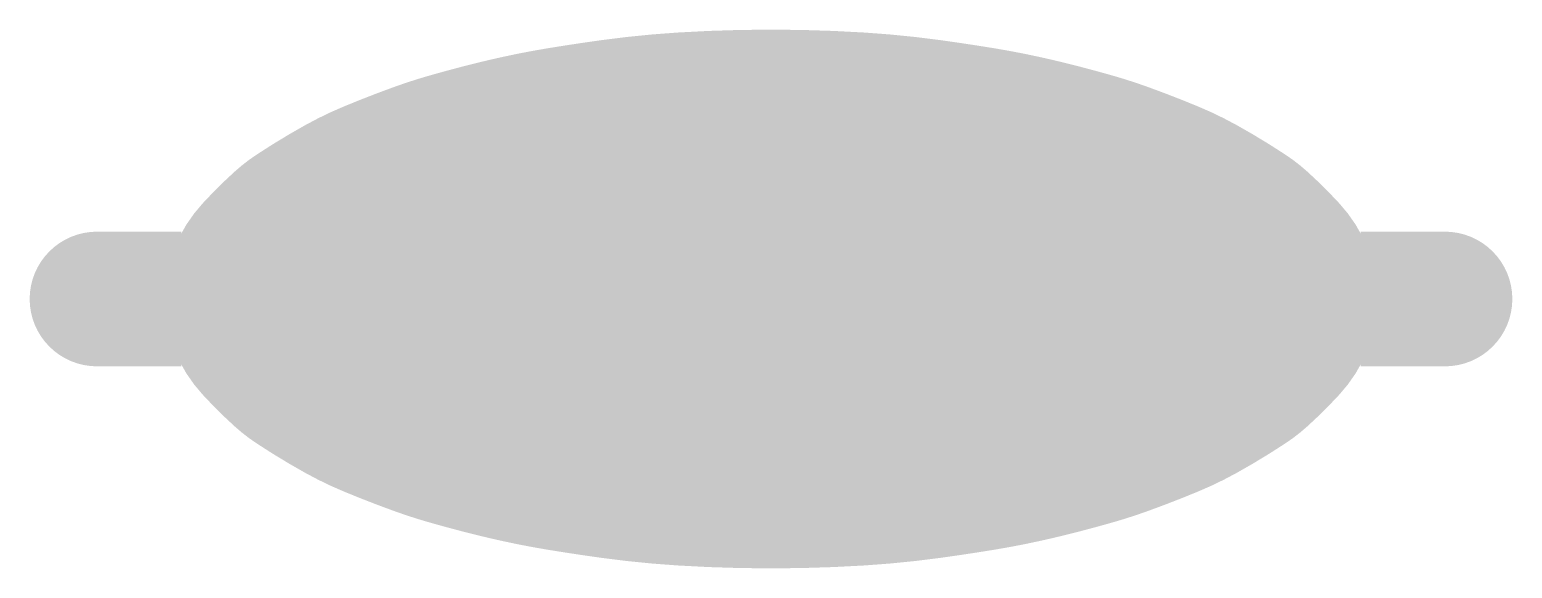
# Model space of a CAD drawing. Extents: x 3.345 to 3.455, y 2.03 to 2.07.
import ezdxf

# ---------------------------------------------------------------- set-up
doc = ezdxf.new("R2010")
doc.units = 0
doc.header["$MEASUREMENT"] = 0
doc.layers.get('0').update_dxf_attribs({"linetype": 'CONTINUOUS'})
doc.layers.add('21', color=251, linetype='CONTINUOUS')
doc.layers.add('51', color=251, linetype='CONTINUOUS')

msp = doc.modelspace()

# ---------------------------------------------------------------- hatches: boundary and pattern name
at = {"linetype": 'ByBlock'}
h = msp.add_hatch(color=256, dxfattribs=at)
h.set_gradient(color1=(204, 153, 0), color2=(204, 153, 0))
edge = h.paths.add_edge_path()
edge.add_arc((3.365085906054025, 2.05), 0.008835906054024147, 179.9999999999974, 201.8180385899302)
edge.add_arc((3.365897265640049, 2.050324817026424), 0.009709868569518347, 201.8180385899265, 222.6195654429276)
edge.add_arc((3.38530072971656, 2.068179449307698), 0.03607807503237737, 222.6195654429278, 227.7217175041398)
edge.add_arc((3.369192338119014, 2.050463072368419), 0.01213334091995693, 227.7217175041453, 236.5254875461952)
edge.add_arc((3.392237920701982, 2.085314824475399), 0.05391543638577519, 236.5254875461904, 240.9992406993115)
edge.add_arc((3.378897708775753, 2.061249197239137), 0.02639970145989336, 240.9992406993154, 247.3942944288367)
edge.add_arc((3.401347102456347, 2.115165267918318), 0.08480276605507339, 247.3942944288374, 250.0798491128972)
edge.add_arc((3.385551577076589, 2.071578513135061), 0.0384421813460944, 250.0798491128894, 254.0690229675877)
edge.add_arc((3.403040100233459, 2.132846710229373), 0.1021574889055486, 254.0690229675927, 256.0409881599076)
edge.add_arc((3.395459831961653, 2.102350992898374), 0.07073378379929623, 256.0409881599066, 258.4108903826905)
edge.add_arc((3.393764598475827, 2.094084482607194), 0.06229524073987771, 258.4108903826933, 260.6629222010046)
edge.add_arc((3.409122240247759, 2.187488958296126), 0.1569538549253773, 260.6629222010009, 262.0816500754882)
edge.add_arc((3.397800306351831, 2.106087681070257), 0.07476897723400103, 262.0816500754908, 266.4220830692503)
edge.add_arc((3.400000000000002, 2.141267171708033), 0.1100171717080328, 266.4220830692482, 269.9999999999991)
edge.add_arc((3.399999999999999, 2.141267171708033), 0.1100171717080328, 270.0000000000009, 273.5779169307518)
edge.add_arc((3.40219969364817, 2.106087681070257), 0.07476897723400103, 273.5779169307497, 277.9183499245092)
edge.add_arc((3.390877759752242, 2.187488958296126), 0.1569538549253773, 277.9183499245118, 279.337077798999)
edge.add_arc((3.406235401524174, 2.094084482607194), 0.06229524073987772, 279.3370777989954, 281.5891096173067)
edge.add_arc((3.404540168038348, 2.102350992898374), 0.07073378379929625, 281.5891096173095, 283.9590118400933)
edge.add_arc((3.396959899766542, 2.132846710229373), 0.1021574889055486, 283.9590118400923, 285.9309770324073)
edge.add_arc((3.414448422923412, 2.071578513135061), 0.0384421813460944, 285.9309770324123, 289.9201508871106)
edge.add_arc((3.398652897543654, 2.115165267918318), 0.08480276605507339, 289.9201508871028, 292.6057055711626)
edge.add_arc((3.421102291224248, 2.061249197239137), 0.02639970145989336, 292.6057055711634, 299.0007593006847)
edge.add_arc((3.407762079298019, 2.085314824475399), 0.05391543638577521, 299.0007593006885, 303.4745124538096)
edge.add_arc((3.430807661880987, 2.050463072368419), 0.01213334091995693, 303.4745124538048, 312.2782824958547)
edge.add_arc((3.414699270283441, 2.068179449307698), 0.03607807503237737, 312.2782824958602, 317.3804345570722)
edge.add_arc((3.434102734359951, 2.050324817026424), 0.009709868569518349, 317.3804345570724, 338.1819614100735)
edge.add_arc((3.434914093945976, 2.05), 0.008835906054024147, 338.1819614100698, 360.0000000000026)
edge.add_arc((3.434914093945974, 2.05), 0.008835906054026193, 359.9999999999999, 381.8180385899276)
edge.add_arc((3.434102734359953, 2.049675182973576), 0.009709868569517556, 21.81803858993564, 42.61956544293391)
edge.add_arc((3.414699270283441, 2.031820550692302), 0.03607807503237751, 42.61956544292782, 47.7217175041398)
edge.add_arc((3.430807661880987, 2.04953692763158), 0.01213334091995734, 47.72171750414546, 56.52548754619507)
edge.add_arc((3.407762079298026, 2.014685175524604), 0.05391543638576857, 56.52548754619541, 60.99924069931682)
edge.add_arc((3.421102291224244, 2.038750802760863), 0.0263997014598951, 60.99924069930753, 67.39429442882889)
edge.add_arc((3.398652897543654, 1.984834732081681), 0.08480276605507339, 67.3942944288375, 70.0798491128972)
edge.add_arc((3.414448422923412, 2.028421486864939), 0.0384421813460944, 70.07984911288939, 74.06902296758767)
edge.add_arc((3.396959899766542, 1.967153289770627), 0.1021574889055486, 74.06902296759273, 76.0409881599077)
edge.add_arc((3.404540168038348, 1.997649007101625), 0.07073378379929623, 76.0409881599067, 78.41089038269052)
edge.add_arc((3.406235401524174, 2.005915517392806), 0.06229524073987771, 78.4108903826933, 80.66292220100456)
edge.add_arc((3.390877759752242, 1.912511041703874), 0.1569538549253773, 80.66292220100094, 82.08165007548816)
edge.add_arc((3.40219969364817, 1.993912318929743), 0.07476897723400103, 82.08165007549074, 86.42208306925032)
edge.add_arc((3.399999999999999, 1.958732828291967), 0.1100171717080328, 86.42208306924819, 89.99999999999906)
edge.add_arc((3.400000000000002, 1.958732828291967), 0.1100171717080328, 90.00000000000097, 93.57791693075184)
edge.add_arc((3.397800306351831, 1.993912318929743), 0.07476897723400103, 93.57791693074971, 97.91834992450926)
edge.add_arc((3.409122240247759, 1.912511041703874), 0.1569538549253773, 97.91834992451184, 99.33707779899908)
edge.add_arc((3.393764598475827, 2.005915517392806), 0.06229524073987772, 99.33707779899544, 101.5891096173067)
edge.add_arc((3.395459831961653, 1.997649007101625), 0.07073378379929625, 101.5891096173095, 103.9590118400933)
edge.add_arc((3.403040100233459, 1.967153289770627), 0.1021574889055486, 103.9590118400923, 105.9309770324073)
edge.add_arc((3.385551577076589, 2.028421486864939), 0.0384421813460944, 105.9309770324124, 109.9201508871106)
edge.add_arc((3.401347102456347, 1.984834732081681), 0.08480276605507339, 109.9201508871028, 112.6057055711625)
edge.add_arc((3.378897708775757, 2.038750802760863), 0.0263997014598951, 112.6057055711711, 119.0007593006925)
edge.add_arc((3.392237920701974, 2.014685175524604), 0.05391543638576858, 119.0007593006832, 123.4745124538046)
edge.add_arc((3.369192338119014, 2.04953692763158), 0.01213334091995734, 123.4745124538049, 132.2782824958545)
edge.add_arc((3.38530072971656, 2.031820550692302), 0.0360780750323775, 132.2782824958602, 137.3804345570722)
edge.add_arc((3.365897265640048, 2.049675182973576), 0.009709868569517553, 137.3804345570661, 158.1819614100644)
edge.add_arc((3.365085906054027, 2.05), 0.008835906054026193, 158.1819614100724, 180.0000000000001)

# ---------------------------------------------------------------- linework, layer by layer
for points, const_width in [([(3.356250000000001, 2.05, 0.09548779162418883), (3.356882926005057, 2.046716045963814, 0.09101384659996174), (3.358752104430785, 2.04375, 0.02226601665570742), (3.361029850032592, 2.041485781567798, 0.0384325991816595), (3.362500000000001, 2.040342273369293, 0.0195229103907084), (3.366098573545939, 2.038159667695631, 0.02791093019423914), (3.368750000000001, 2.036877733520804, 0.01171847923022673), (3.37245393271085, 2.035436390636311, 0.01740781260450907), (3.375, 2.034612778625345, 0.008604533679876377), (3.378396883615309, 2.033706080746813, 0.01034101777208953), (3.38125, 2.033059226820527, 0.009826658801926362), (3.383657668434533, 2.032614595800891, 0.006190447224111048), (3.3875, 2.032031596609377, 0.01894097628026837), (3.393134284538353, 2.031464439402163, 0.01561287612372306), (3.4, 2.03125, 0.01561287612372306), (3.406865715461648, 2.031464439402163, 0.01894097628026837), (3.412500000000001, 2.032031596609377, 0.006190447224111048), (3.416342331565467, 2.032614595800891, 0.009826658801926362), (3.418750000000001, 2.033059226820527, 0.01034101777208953), (3.421603116384691, 2.033706080746813, 0.008604533679876377), (3.425000000000001, 2.034612778625345, 0.01740781260450907), (3.427546067289151, 2.035436390636311, 0.01171847923022673), (3.43125, 2.036877733520804, 0.02791093019423914), (3.433901426454061, 2.038159667695631, 0.0195229103907084), (3.4375, 2.040342273369293, 0.0384325991816595), (3.438970149967409, 2.041485781567798, 0.02226601665570742), (3.441247895569215, 2.04375, 0.09101384659996174), (3.443117073994943, 2.046716045963814, 0.09548779162418883), (3.44375, 2.05, 0.09548779162416632), (3.443117073994943, 2.053283954036186, 0.09101384659994947), (3.441247895569215, 2.056249999999999, 0.02226601665570734), (3.438970149967409, 2.058514218432202, 0.03843259918165819), (3.4375, 2.059657726630706, 0.01952291039070973), (3.433901426454061, 2.061840332304368, 0.02791093019423914), (3.43125, 2.063122266479195, 0.01171847923022673), (3.427546067289151, 2.064563609363689, 0.01740781260450907), (3.425000000000001, 2.065387221374655, 0.008604533679876377), (3.421603116384691, 2.066293919253187, 0.01034101777208953), (3.418750000000001, 2.066940773179473, 0.009826658801926362), (3.416342331565467, 2.067385404199109, 0.006190447224111048), (3.412500000000001, 2.067968403390623, 0.01894097628026837), (3.406865715461648, 2.068535560597836, 0.01561287612372306), (3.4, 2.06875, 0.01561287612372306), (3.393134284538353, 2.068535560597836, 0.01894097628026837), (3.3875, 2.067968403390623, 0.006190447224111048), (3.383657668434533, 2.067385404199109, 0.009826658801926362), (3.38125, 2.066940773179473, 0.01034101777208953), (3.378396883615309, 2.066293919253187, 0.008604533679876377), (3.375, 2.065387221374655, 0.01740781260450907), (3.37245393271085, 2.064563609363689, 0.01171847923022673), (3.368750000000001, 2.063122266479195, 0.02791093019423914), (3.366098573545939, 2.061840332304368, 0.01952291039070973), (3.362500000000001, 2.059657726630706, 0.03843259918165819), (3.361029850032592, 2.058514218432202, 0.02226601665570734), (3.358752104430785, 2.056249999999999, 0.09101384659994947), (3.356882926005057, 2.053283954036186, 0.09548779162416632)], 0.0025), ([(3.3475, 2.05, 1), (3.3525, 2.05, 1)], 0.005), ([(3.4475, 2.05, 1), (3.4525, 2.05, 1)], 0.005)]:
    msp.add_lwpolyline(points, format="xyb", close=True, dxfattribs=dict(at, const_width=const_width))
for points in [[(3.356250000000001, 2.050000000000001, 0.005, 0.005, 0), (3.395, 2.05, 0.005, 0.005, 0)], [(3.405, 2.05, 0.005, 0.005, 0), (3.44375, 2.05, 0.005, 0.005, 0)]]:
    msp.add_lwpolyline(points, format="xyseb", dxfattribs=at)
at = {"layer": '21', "const_width": 0.005}
for points in [[(3.395, 2.0375), (3.395, 2.0625)], [(3.405, 2.0375), (3.405, 2.0625)]]:
    msp.add_lwpolyline(points, dxfattribs=at)
at = {"layer": '51', "const_width": 0.01}
for points in [[(3.356250000000001, 2.05), (3.35, 2.05)], [(3.45, 2.05), (3.44375, 2.05)]]:
    msp.add_lwpolyline(points, dxfattribs=at)

doc.saveas('drawing.dxf')
